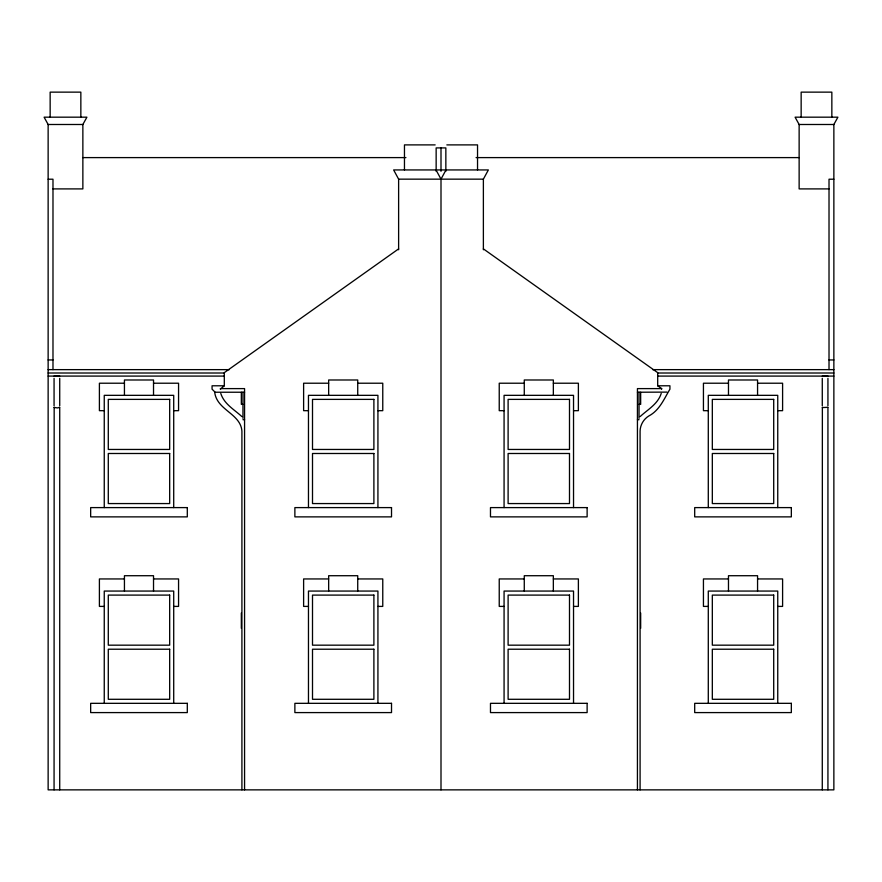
<?xml version="1.0" encoding="UTF-8"?>
<svg xmlns="http://www.w3.org/2000/svg" width="882" height="882" viewBox="0 0 882 882"><rect width="100%" height="100%" fill="white"/><g stroke="black" fill="none" stroke-linecap="round" stroke-linejoin="round"><path stroke-width="1.32" d="M661.224 393.449C657.851 404.121 647.774 409.502 640.145 416.569M441 789.864L441 179.156L445.983 169.939M483.38 249.782L483.38 179.156L488.363 169.939L393.637 169.939L398.62 179.156L398.62 249.782M52.986 188.902L82.864 188.902L82.864 124.494L86.91 117.174L44.1 117.174L48.135 124.494L48.135 789.864L833.865 789.864L833.865 124.494L837.9 117.174L795.09 117.174L799.136 124.494L799.136 188.902L829.014 188.902M54.067 789.864L54.166 407.319M54.067 407.44L57.628 407.925L59.634 407.319M822.278 789.864L822.366 407.319M827.834 407.319L822.366 407.572M398.62 248.878L224.304 372.656L224.304 385.787L220.335 389.171M215.021 392.115L212.066 389.171L212.066 385.787L224.304 385.787M48.135 124.494L82.864 124.494M799.136 124.494L833.865 124.494M435.157 144.891L404.463 144.891L404.463 169.939M446.843 144.891L477.537 144.891L477.537 169.939M82.864 157.602L405.907 157.602M476.093 157.602L799.136 157.602M48.135 179.211L52.986 179.211L52.986 369.635M398.62 179.156L483.38 179.156M833.865 179.211L829.014 179.211L829.014 369.635M48.135 359.944L52.986 359.944M829.014 359.944L833.865 359.944M48.135 369.635L229.353 369.635M652.647 369.635L833.865 369.635M48.135 373.009L223.863 373.009M658.137 373.009L833.865 373.009M48.135 376.085L224.215 376.085M657.785 376.085L833.865 376.085M124.439 383.218L99.401 383.218L99.401 410.681L104.252 410.681M153.523 383.218L178.561 383.218L178.561 410.681L173.71 410.681M328.655 383.218L303.617 383.218L303.617 410.681L308.468 410.681M357.728 383.218L382.766 383.218L382.766 410.681L377.926 410.681M524.272 383.218L499.234 383.218L499.234 410.681L504.074 410.681M553.345 383.218L578.383 383.218L578.383 410.681L573.532 410.681M728.477 383.218L703.439 383.218L703.439 410.681L708.29 410.681M757.561 383.218L782.599 383.218L782.599 410.681L777.748 410.681M483.38 248.878L657.696 372.656L657.696 385.787L669.934 385.787L669.934 389.171C664.157 398.752 659.571 410.328 648.865 415.951C643.617 419.093 640.2 424.992 640.089 431.1L640.089 789.864M220.335 388.609L244.568 388.609L244.568 789.864M661.665 389.171L661.665 388.609L637.432 388.609L637.432 789.864M244.568 392.236L214.69 392.236C216.84 410.273 240.632 413.537 241.911 431.1L241.911 789.864M637.432 392.236L666.979 392.115M242.958 404.353L241.337 404.353L241.337 392.236M639.042 404.353L640.663 404.353L640.663 392.236M242.958 419.7L244.568 419.7M637.432 419.7L639.042 419.7M124.439 578.945L99.401 578.945L99.401 606.408L104.252 606.408M153.523 578.945L178.561 578.945L178.561 606.408L173.71 606.408M328.655 578.945L303.617 578.945L303.617 606.408L308.468 606.408M357.728 578.945L382.766 578.945L382.766 606.408L377.926 606.408M524.272 578.945L499.234 578.945L499.234 606.408L504.074 606.408M553.345 578.945L578.383 578.945L578.383 606.408L573.532 606.408M728.477 578.945L703.439 578.945L703.439 606.408L708.29 606.408M757.561 578.945L782.599 578.945L782.599 606.408L777.748 606.408M657.696 385.787L661.665 388.609M241.855 416.569C234.226 409.502 224.149 404.121 220.776 393.449M436.017 169.939L441 179.156M831.847 117.174L831.847 92.136L801.154 92.136L801.154 117.174M827.933 376.085C828.011 375.699 822.2 375.699 822.278 376.085M827.933 378.367L827.933 405.775M827.933 407.44L827.933 789.864M822.278 378.367L822.278 405.775M777.748 507.602L777.748 395.334L708.29 395.334L708.29 507.602M777.748 703.329L777.748 591.061L708.29 591.061L708.29 703.329M757.561 395.334L757.561 379.988L728.477 379.988L728.477 395.334M757.561 591.061L757.561 575.714L728.477 575.714L728.477 591.061M640.663 612.979L640.663 628.326M639.042 392.236L639.042 418.333M573.532 507.602L573.532 395.334L504.074 395.334L504.074 507.602M573.532 703.329L573.532 591.061L504.074 591.061L504.074 703.329M553.345 395.334L553.345 379.988L524.272 379.988L524.272 395.334M553.345 591.061L553.345 575.714L524.272 575.714L524.272 591.061M445.851 171.306L445.851 147.911L436.149 147.911L436.149 171.306M441 147.911L441 171.306M377.926 507.602L377.926 395.334L308.468 395.334L308.468 507.602M377.926 703.329L377.926 591.061L308.468 591.061L308.468 703.329M357.728 395.334L357.728 379.988L328.655 379.988L328.655 395.334M357.728 591.061L357.728 575.714L328.655 575.714L328.655 591.061M242.958 392.236L242.958 418.333M241.337 612.979L241.337 628.326M173.71 507.602L173.71 395.334L104.252 395.334L104.252 507.602M173.71 703.329L173.71 591.061L104.252 591.061L104.252 703.329M153.523 395.334L153.523 379.988L124.439 379.988L124.439 395.334M153.523 591.061L153.523 575.714L124.439 575.714L124.439 591.061M80.846 117.174L80.846 92.136L50.153 92.136L50.153 117.174M59.722 376.085C59.8 375.699 53.989 375.699 54.067 376.085M59.722 378.367L59.722 405.775M59.722 407.44L59.722 789.864M54.067 378.367L54.067 405.775M169.675 399.381L108.288 399.381L108.288 449.456L169.675 449.456L169.675 399.381M373.891 399.381L312.504 399.381L312.504 449.456L373.891 449.456L373.891 399.381M569.496 399.381L508.109 399.381L508.109 449.456L569.496 449.456L569.496 399.381M773.712 399.381L712.325 399.381L712.325 449.456L773.712 449.456L773.712 399.381M169.675 453.491L108.288 453.491L108.288 503.567L169.675 503.567L169.675 453.491M373.891 453.491L312.504 453.491L312.504 503.567L373.891 503.567L373.891 453.491M569.496 453.491L508.109 453.491L508.109 503.567L569.496 503.567L569.496 453.491M773.712 453.491L712.325 453.491L712.325 503.567L773.712 503.567L773.712 453.491M187.304 507.602L90.659 507.602L90.659 516.874L187.304 516.874L187.304 507.602M391.52 507.602L294.875 507.602L294.875 516.874L391.52 516.874L391.52 507.602M587.125 507.602L490.48 507.602L490.48 516.874L587.125 516.874L587.125 507.602M791.341 507.602L694.696 507.602L694.696 516.874L791.341 516.874L791.341 507.602M169.675 595.096L108.288 595.096L108.288 645.172L169.675 645.172L169.675 595.096M373.891 595.096L312.504 595.096L312.504 645.172L373.891 645.172L373.891 595.096M569.496 595.096L508.109 595.096L508.109 645.172L569.496 645.172L569.496 595.096M773.712 595.096L712.325 595.096L712.325 645.172L773.712 645.172L773.712 595.096M169.675 649.218L108.288 649.218L108.288 699.294L169.675 699.294L169.675 649.218M373.891 649.218L312.504 649.218L312.504 699.294L373.891 699.294L373.891 649.218M569.496 649.218L508.109 649.218L508.109 699.294L569.496 699.294L569.496 649.218M773.712 649.218L712.325 649.218L712.325 699.294L773.712 699.294L773.712 649.218M187.304 703.329L90.659 703.329L90.659 712.59L187.304 712.59L187.304 703.329M391.52 703.329L294.875 703.329L294.875 712.59L391.52 712.59L391.52 703.329M587.125 703.329L490.48 703.329L490.48 712.59L587.125 712.59L587.125 703.329M791.341 703.329L694.696 703.329L694.696 712.59L791.341 712.59L791.341 703.329"/></g></svg>
